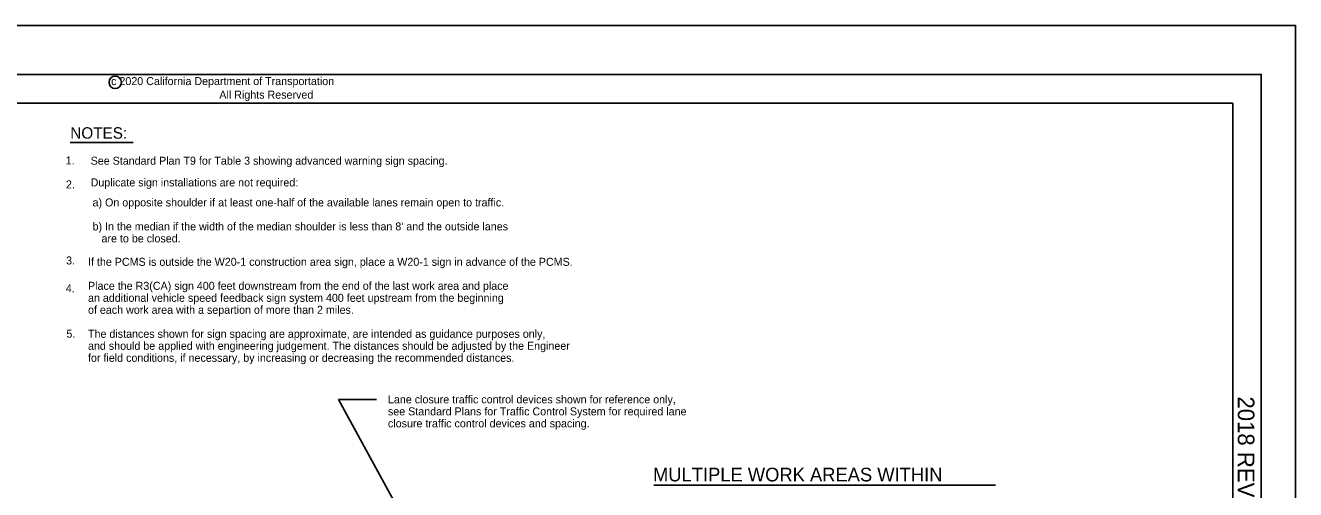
# Model space of a CAD drawing. Extents: x -893 to 867, y -474 to 712.
# Drawn here: x -245 to 867, y 306 to 712 of the extents above; entities that cross this region are included whole.
import ezdxf

# ---------------------------------------------------------------- set-up
doc = ezdxf.new("R2010")
doc.units = 0
for name, color, linetype in [('10 Sheet Format', 7, 'Continuous'), ('57 Undefined', 7, 'Continuous'), ('60 Nongeo Data', 7, 'Continuous')]:
    doc.layers.add(name, color=color, linetype=linetype)

msp = doc.modelspace()

# ---------------------------------------------------------------- linework, layer by layer
at = {"layer": '10 Sheet Format'}
for p, q in [((836.5, 669), (-863.5, 669)), ((836.5, -431), (836.5, 669)), ((-813.5, 644), (811.5, 644)), ((811.5, -406), (811.5, 644))]:
    msp.add_line(p, q, dxfattribs=at)
for points in [[(-893.5, -474), (866.5, -474), (866.5, 712), (-893.5, 712)], [(-863.5, -431), (836.5, -431), (836.5, 669), (-863.5, 669)]]:
    msp.add_lwpolyline(points, close=True, dxfattribs=at)
msp.add_circle((-166.1, 662.1), 5.42, dxfattribs=at)
at = {"layer": '57 Undefined'}
for p, q in [((-205.5, 609.4), (-150.4, 609.4)), ((305.1, 309.5), (604, 309.5))]:
    msp.add_line(p, q, dxfattribs=at)
at = {"layer": '60 Nongeo Data'}
msp.add_line((29.2, 384.4), (133.9, 192.9), dxfattribs=at)
msp.add_lwpolyline([(62.4, 384.4), (29.2, 384.4)], dxfattribs=at)

# ---------------------------------------------------------------- texts
at = {"layer": '10 Sheet Format'}
for s, p in [('c 2020 California Department of Transportation', (-169.7, 659.7)), ('All Rights Reserved', (-75, 647.8))]:
    msp.add_text(s, height=7, dxfattribs=at).set_placement(p)
msp.add_text('2018 REVISED STANDARD PLAN RSP T20', height=14.5, rotation=270, dxfattribs=at).set_placement((816, 387.2))
at = {"layer": '57 Undefined'}
for s, height, p in [('NOTES:', 10, (-205.4, 612.8)), ('1.', 7, (-209.5, 590.2)), ('See Standard Plan T9 for Table 3 showing advanced warning sign spacing.', 7, (-187.6, 590)), ('Duplicate sign installations are not required:', 7, (-187.6, 571)), ('2.', 7, (-209.2, 569.3)), (' a) On opposite shoulder if at least one-half of the available lanes remain open to traffic.', 7, (-188.5, 553.5)), (" b) In the median if the width of the median shoulder is less than 8' and the outside lanes", 7, (-188.5, 532.5)), ('    are to be closed.', 7, (-188.5, 522)), ('3.', 7, (-209.1, 502.7)), ('If the PCMS is outside the W20-1 construction area sign, place a W20-1 sign in advance of the PCMS.', 7, (-189.9, 501.5)), ('4.', 7, (-209.3, 478.4)), ('Place the R3(CA) sign 400 feet downstream from the end of the last work area and place', 7, (-189.9, 480.5)), ('an additional vehicle speed feedback sign system 400 feet upstream from the beginning', 7, (-189.9, 470)), ('of each work area with a separtion of more than 2 miles.', 7, (-189.9, 459.5)), ('5.', 7, (-208.8, 438.6)), ('The distances shown for sign spacing are approximate, are intended as guidance purposes only, ', 7, (-189.9, 438.5)), ('and should be applied with engineering judgement. The distances should be adjusted by the Engineer', 7, (-189.9, 428)), ('for field conditions, if necessary, by increasing or decreasing the recommended distances.', 7, (-189.9, 417.5)), ('see Standard Plans for Traffic Control System for required lane', 7, (72.5, 370.6)), ('Lane closure traffic control devices shown for reference only,', 7, (72.5, 381.1)), ('closure traffic control devices and spacing.', 7, (72.5, 360.1)), ('MULTIPLE WORK AREAS WITHIN', 12, (304.4, 312.8))]:
    msp.add_text(s, height=height, dxfattribs=at).set_placement(p)

doc.saveas('drawing.dxf')
